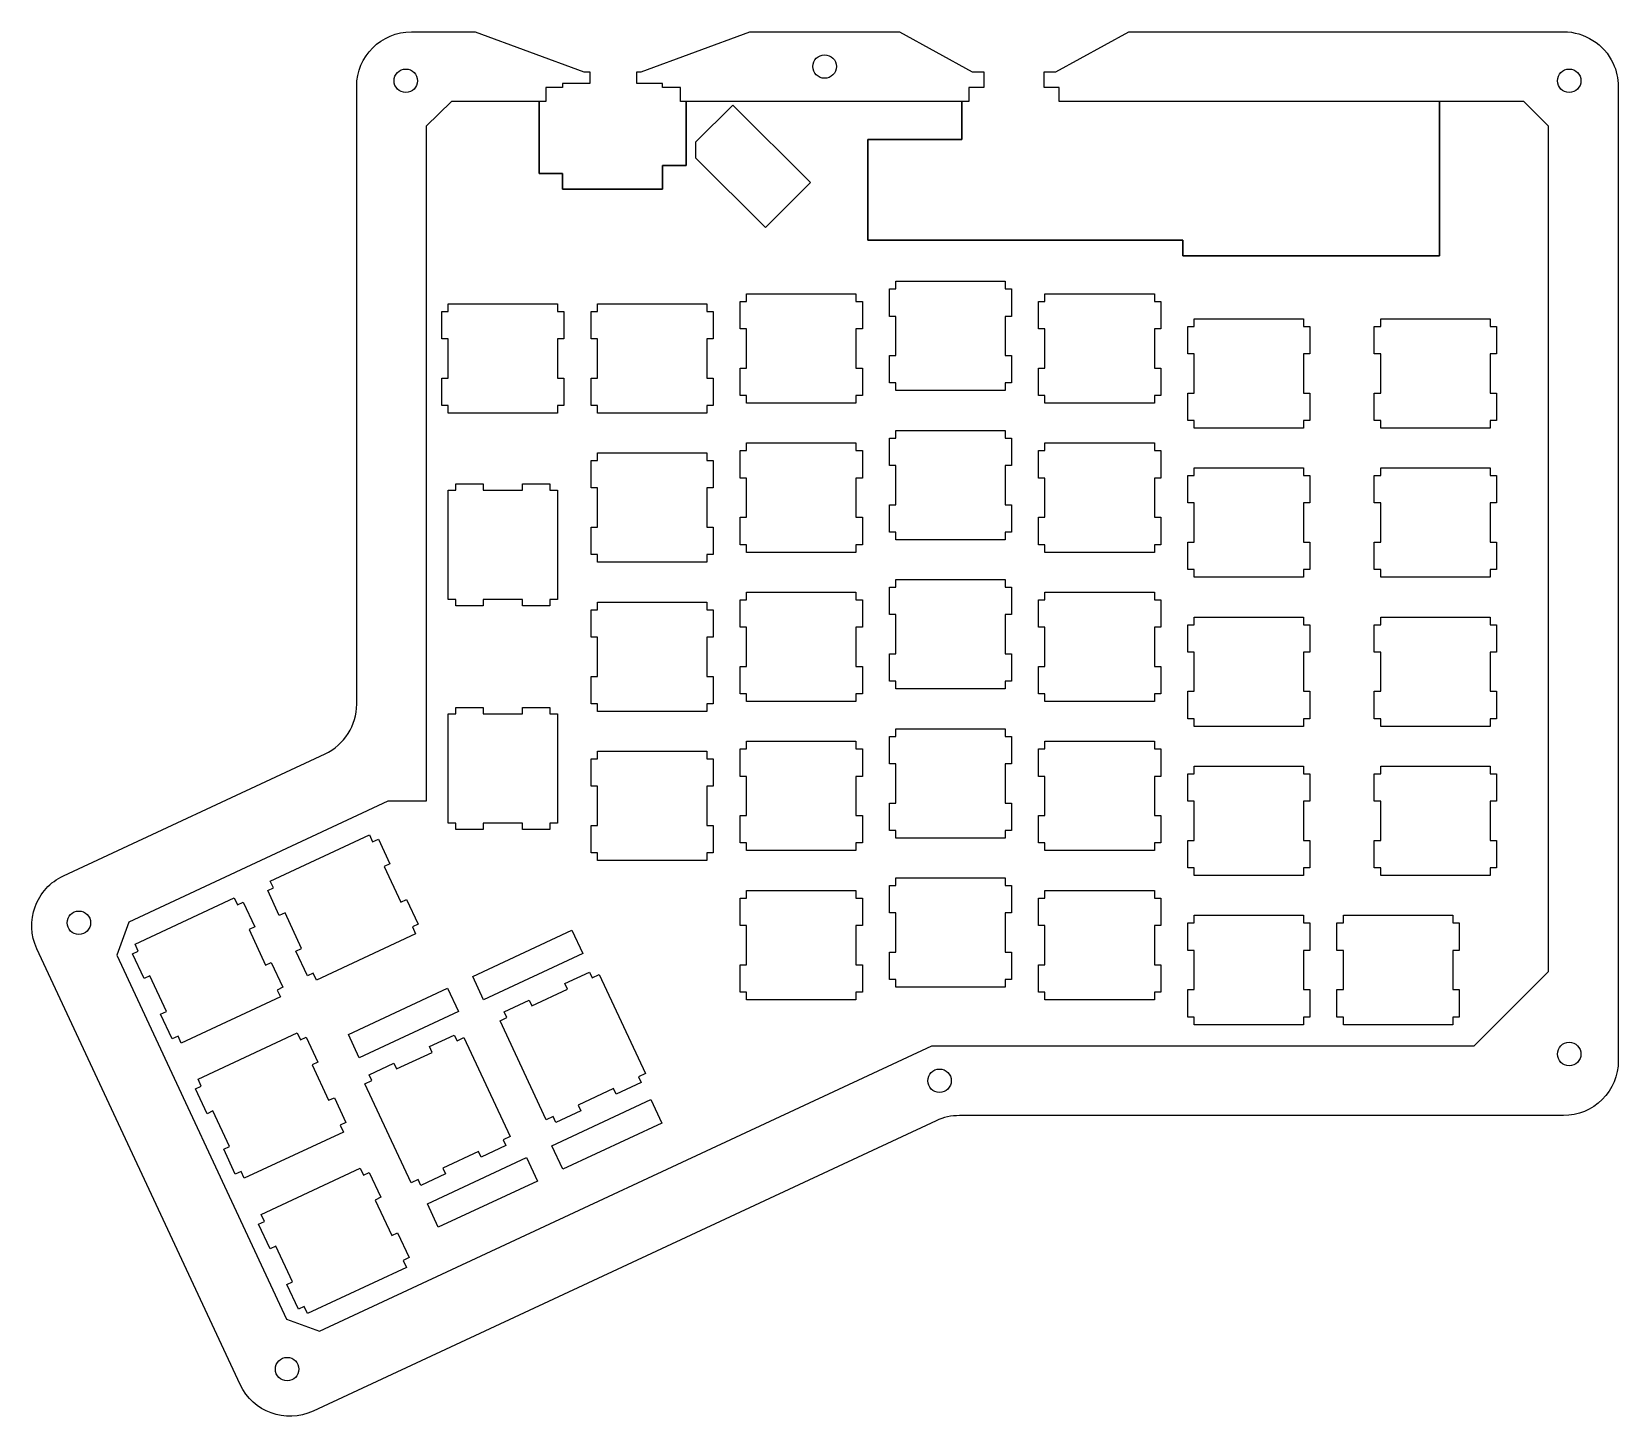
# Model space of a CAD drawing. Header units: millimetres. Extents: x 1 to 204, y 1 to 178.
import ezdxf

# ---------------------------------------------------------------- set-up
doc = ezdxf.new("R2010")
doc.units = ezdxf.units.MM
for name, color, linetype in [('In', 70, 'Continuous'), ('Out', 70, 'Continuous'), ('Switch', 70, 'Continuous')]:
    doc.layers.add(name, color=color, linetype=linetype)

msp = doc.modelspace()

# ---------------------------------------------------------------- linework, layer by layer
for centre in [(102.47, 173.17), (48.99, 171.35), (197.54, 171.35), (7.25, 63.81), (197.54, 47.04), (117.14, 43.63), (33.84, 6.8)]:
    msp.add_circle(centre, 1.5)
at = {"layer": 'In'}
for points in [[(181, 168.72), (181, 149), (148.22, 149), (148.22, 151), (108, 151), (108, 163.85), (120, 163.85), (120, 168.72), (84.77, 168.72), (84.77, 160.54), (81.77, 160.54), (81.77, 157.5), (69, 157.5), (69, 159.5), (66, 159.5), (66, 167.46), (66, 168.72), (54.81, 168.72), (51.61, 165.55), (51.61, 79.32), (46.71, 79.32), (13.62, 63.89), (12.08, 59.67), (33.76, 13.16), (37.98, 11.63), (116.15, 48.07), (185.39, 48.07), (194.92, 57.6), (194.92, 165.55), (191.74, 168.72)], [(86, 163.5), (86, 161.5), (94.9, 152.6), (100.65, 158.35), (90.75, 168.25)]]:
    msp.add_lwpolyline(points, close=True, dxfattribs=at)
at = {"layer": 'Out'}
msp.add_lwpolyline([(81.77, 171), (78.5, 171), (78.5, 172.5), (79.06, 172.5), (92.94, 177.61), (112.01, 177.61), (121.3, 172.51), (121.32, 172.5), (122.79, 172.5), (122.79, 170.5), (120.9, 170.5), (120.9, 168.72), (120, 168.72), (120, 163.85), (108, 163.85), (108, 151), (148.22, 151), (148.22, 149), (181, 149), (181, 167.72), (181, 168.72), (132.41, 168.72), (132.41, 170.5), (130.49, 170.5), (130.49, 172.5), (131.99, 172.5), (131.99, 172.5), (141.3, 177.61), (196.81, 177.61, -0.291471), (203.15, 173.57, -0.109519), (203.81, 170.61), (203.81, 46.18, -0.414214), (196.81, 39.18), (119.68, 39.18, 0.109498), (116.72, 38.53), (37.15, 1.43, -0.414191), (27.85, 4.82), (1.88, 60.5, -0.414222), (5.27, 69.8), (38.68, 85.38, 0.291482), (42.72, 91.73), (42.72, 170.61, -0.414207), (49.72, 177.61), (49.72, 177.61), (57.83, 177.61), (71.71, 172.5), (72.5, 172.5), (72.5, 171), (69, 171), (69, 170.5), (66.88, 170.5), (66.88, 168.72), (66, 168.72), (66, 167.46), (66, 159.5), (69, 159.5), (69, 157.5), (81.77, 157.5), (81.77, 160.54), (84.77, 160.54), (84.77, 168.72), (84.05, 168.72), (84.05, 170.5), (81.77, 170.5)], format="xyb", close=True, dxfattribs=at)
at = {"layer": 'Switch'}
for points in [[(92.5, 143.16), (92.5, 144.14), (106.47, 144.14), (106.47, 143.16), (107.29, 143.16), (107.29, 139.66), (106.47, 139.66), (106.47, 134.65), (107.29, 134.65), (107.29, 131.15), (106.47, 131.15), (106.47, 130.17), (92.5, 130.17), (92.5, 131.15), (91.69, 131.15), (91.69, 134.65), (92.5, 134.65), (92.5, 139.66), (91.69, 139.66), (91.69, 143.16)], [(125.53, 144.76), (126.34, 144.76), (126.34, 141.26), (125.53, 141.26), (125.53, 136.25), (126.34, 136.25), (126.34, 132.75), (125.53, 132.75), (125.53, 131.77), (111.56, 131.77), (111.56, 132.75), (110.74, 132.75), (110.74, 136.25), (111.56, 136.25), (111.56, 141.26), (110.74, 141.26), (110.74, 144.76), (111.56, 144.76), (111.56, 145.74), (125.53, 145.74)], [(130.6, 143.16), (130.6, 144.14), (144.57, 144.14), (144.57, 143.16), (145.39, 143.16), (145.39, 139.66), (144.57, 139.66), (144.57, 134.65), (145.39, 134.65), (145.39, 131.15), (144.57, 131.15), (144.57, 130.17), (130.6, 130.17), (130.6, 131.15), (129.79, 131.15), (129.79, 134.65), (130.6, 134.65), (130.6, 139.66), (129.79, 139.66), (129.79, 143.16)], [(54.41, 129.88), (53.59, 129.88), (53.59, 133.38), (54.41, 133.38), (54.41, 138.39), (53.59, 138.39), (53.59, 141.89), (54.41, 141.89), (54.41, 142.87), (68.38, 142.87), (68.38, 141.89), (69.19, 141.89), (69.19, 138.39), (68.38, 138.39), (68.38, 133.38), (69.19, 133.38), (69.19, 129.88), (68.38, 129.88), (68.38, 128.9), (54.41, 128.9)], [(73.45, 129.88), (72.64, 129.88), (72.64, 133.38), (73.45, 133.38), (73.45, 138.39), (72.64, 138.39), (72.64, 141.89), (73.45, 141.89), (73.45, 142.87), (87.42, 142.87), (87.42, 141.89), (88.24, 141.89), (88.24, 138.39), (87.42, 138.39), (87.42, 133.38), (88.24, 133.38), (88.24, 129.88), (87.42, 129.88), (87.42, 128.9), (73.45, 128.9)], [(149.66, 127.97), (148.84, 127.97), (148.84, 131.47), (149.66, 131.47), (149.66, 136.48), (148.84, 136.48), (148.84, 139.98), (149.66, 139.98), (149.66, 140.96), (163.62, 140.96), (163.62, 139.98), (164.44, 139.98), (164.44, 136.48), (163.62, 136.48), (163.62, 131.47), (164.44, 131.47), (164.44, 127.97), (163.62, 127.97), (163.62, 126.99), (149.66, 126.99)], [(173.47, 127.97), (172.65, 127.97), (172.65, 131.47), (173.47, 131.47), (173.47, 136.48), (172.65, 136.48), (172.65, 139.98), (173.47, 139.98), (173.47, 140.96), (187.44, 140.96), (187.44, 139.98), (188.25, 139.98), (188.25, 136.48), (187.44, 136.48), (187.44, 131.47), (188.25, 131.47), (188.25, 127.97), (187.44, 127.97), (187.44, 126.99), (173.47, 126.99)], [(125.53, 113.7), (125.53, 112.72), (111.56, 112.72), (111.56, 113.7), (110.74, 113.7), (110.74, 117.2), (111.56, 117.2), (111.56, 122.21), (110.74, 122.21), (110.74, 125.71), (111.56, 125.71), (111.56, 126.69), (125.53, 126.69), (125.53, 125.71), (126.34, 125.71), (126.34, 122.21), (125.53, 122.21), (125.53, 117.2), (126.34, 117.2), (126.34, 113.7)], [(73.45, 110.83), (72.64, 110.83), (72.64, 114.33), (73.45, 114.33), (73.45, 119.34), (72.64, 119.34), (72.64, 122.84), (73.45, 122.84), (73.45, 123.82), (87.42, 123.82), (87.42, 122.84), (88.24, 122.84), (88.24, 119.34), (87.42, 119.34), (87.42, 114.33), (88.24, 114.33), (88.24, 110.83), (87.42, 110.83), (87.42, 109.85), (73.45, 109.85)], [(92.5, 124.11), (92.5, 125.09), (106.47, 125.09), (106.47, 124.11), (107.29, 124.11), (107.29, 120.61), (106.47, 120.61), (106.47, 115.6), (107.29, 115.6), (107.29, 112.1), (106.47, 112.1), (106.47, 111.12), (92.5, 111.12), (92.5, 112.1), (91.69, 112.1), (91.69, 115.6), (92.5, 115.6), (92.5, 120.61), (91.69, 120.61), (91.69, 124.11)], [(130.6, 124.11), (130.6, 125.09), (144.57, 125.09), (144.57, 124.11), (145.39, 124.11), (145.39, 120.61), (144.57, 120.61), (144.57, 115.6), (145.39, 115.6), (145.39, 112.1), (144.57, 112.1), (144.57, 111.12), (130.6, 111.12), (130.6, 112.1), (129.79, 112.1), (129.79, 115.6), (130.6, 115.6), (130.6, 120.61), (129.79, 120.61), (129.79, 124.11)], [(149.66, 108.92), (148.84, 108.92), (148.84, 112.42), (149.66, 112.42), (149.66, 117.43), (148.84, 117.43), (148.84, 120.93), (149.66, 120.93), (149.66, 121.91), (163.62, 121.91), (163.62, 120.93), (164.44, 120.93), (164.44, 117.43), (163.62, 117.43), (163.62, 112.42), (164.44, 112.42), (164.44, 108.92), (163.62, 108.92), (163.62, 107.94), (149.66, 107.94)], [(173.47, 108.92), (172.65, 108.92), (172.65, 112.42), (173.47, 112.42), (173.47, 117.43), (172.65, 117.43), (172.65, 120.93), (173.47, 120.93), (173.47, 121.91), (187.44, 121.91), (187.44, 120.93), (188.25, 120.93), (188.25, 117.43), (187.44, 117.43), (187.44, 112.42), (188.25, 112.42), (188.25, 108.92), (187.44, 108.92), (187.44, 107.94), (173.47, 107.94)], [(55.39, 105.09), (54.41, 105.09), (54.41, 119.06), (55.39, 119.06), (55.39, 119.87), (58.89, 119.87), (58.89, 119.06), (63.89, 119.06), (63.89, 119.87), (67.39, 119.87), (67.39, 119.06), (68.38, 119.06), (68.38, 105.09), (67.39, 105.09), (67.39, 104.27), (63.89, 104.27), (63.89, 105.09), (58.89, 105.09), (58.89, 104.27), (55.39, 104.27)], [(125.53, 106.66), (126.34, 106.66), (126.34, 103.16), (125.53, 103.16), (125.53, 98.15), (126.34, 98.15), (126.34, 94.65), (125.53, 94.65), (125.53, 93.67), (111.56, 93.67), (111.56, 94.65), (110.74, 94.65), (110.74, 98.15), (111.56, 98.15), (111.56, 103.16), (110.74, 103.16), (110.74, 106.66), (111.56, 106.66), (111.56, 107.64), (125.53, 107.64)], [(92.5, 105.06), (92.5, 106.04), (106.47, 106.04), (106.47, 105.06), (107.29, 105.06), (107.29, 101.56), (106.47, 101.56), (106.47, 96.55), (107.29, 96.55), (107.29, 93.05), (106.47, 93.05), (106.47, 92.07), (92.5, 92.07), (92.5, 93.05), (91.69, 93.05), (91.69, 96.55), (92.5, 96.55), (92.5, 101.56), (91.69, 101.56), (91.69, 105.06)], [(130.6, 105.06), (130.6, 106.04), (144.57, 106.04), (144.57, 105.06), (145.39, 105.06), (145.39, 101.56), (144.57, 101.56), (144.57, 96.55), (145.39, 96.55), (145.39, 93.05), (144.57, 93.05), (144.57, 92.07), (130.6, 92.07), (130.6, 93.05), (129.79, 93.05), (129.79, 96.55), (130.6, 96.55), (130.6, 101.56), (129.79, 101.56), (129.79, 105.06)], [(73.45, 103.79), (73.45, 104.77), (87.42, 104.77), (87.42, 103.79), (88.24, 103.79), (88.24, 100.29), (87.42, 100.29), (87.42, 95.28), (88.24, 95.28), (88.24, 91.78), (87.42, 91.78), (87.42, 90.8), (73.45, 90.8), (73.45, 91.78), (72.64, 91.78), (72.64, 95.28), (73.45, 95.28), (73.45, 100.29), (72.64, 100.29), (72.64, 103.79)], [(149.66, 101.88), (149.66, 102.86), (163.62, 102.86), (163.62, 101.88), (164.44, 101.88), (164.44, 98.38), (163.62, 98.38), (163.62, 93.37), (164.44, 93.37), (164.44, 89.87), (163.62, 89.87), (163.62, 88.89), (149.66, 88.89), (149.66, 89.87), (148.84, 89.87), (148.84, 93.37), (149.66, 93.37), (149.66, 98.38), (148.84, 98.38), (148.84, 101.88)], [(173.47, 101.88), (173.47, 102.86), (187.44, 102.86), (187.44, 101.88), (188.25, 101.88), (188.25, 98.38), (187.44, 98.38), (187.44, 93.37), (188.25, 93.37), (188.25, 89.87), (187.44, 89.87), (187.44, 88.89), (173.47, 88.89), (173.47, 89.87), (172.65, 89.87), (172.65, 93.37), (173.47, 93.37), (173.47, 98.38), (172.65, 98.38), (172.65, 101.88)], [(67.39, 90.48), (68.38, 90.48), (68.38, 76.51), (67.39, 76.51), (67.39, 75.7), (63.89, 75.7), (63.89, 76.51), (58.89, 76.51), (58.89, 75.7), (55.39, 75.7), (55.39, 76.51), (54.41, 76.51), (54.41, 90.48), (55.39, 90.48), (55.39, 91.29), (58.89, 91.29), (58.89, 90.48), (63.89, 90.48), (63.89, 91.29), (67.39, 91.29)], [(125.53, 75.6), (125.53, 74.62), (111.56, 74.62), (111.56, 75.6), (110.74, 75.6), (110.74, 79.1), (111.56, 79.1), (111.56, 84.11), (110.74, 84.11), (110.74, 87.61), (111.56, 87.61), (111.56, 88.59), (125.53, 88.59), (125.53, 87.61), (126.34, 87.61), (126.34, 84.11), (125.53, 84.11), (125.53, 79.1), (126.34, 79.1), (126.34, 75.6)], [(73.45, 72.73), (72.64, 72.73), (72.64, 76.23), (73.45, 76.23), (73.45, 81.24), (72.64, 81.24), (72.64, 84.74), (73.45, 84.74), (73.45, 85.72), (87.42, 85.72), (87.42, 84.74), (88.24, 84.74), (88.24, 81.24), (87.42, 81.24), (87.42, 76.23), (88.24, 76.23), (88.24, 72.73), (87.42, 72.73), (87.42, 71.75), (73.45, 71.75)], [(92.5, 86.01), (92.5, 86.99), (106.47, 86.99), (106.47, 86.01), (107.29, 86.01), (107.29, 82.51), (106.47, 82.51), (106.47, 77.5), (107.29, 77.5), (107.29, 74), (106.47, 74), (106.47, 73.02), (92.5, 73.02), (92.5, 74), (91.69, 74), (91.69, 77.5), (92.5, 77.5), (92.5, 82.51), (91.69, 82.51), (91.69, 86.01)], [(130.6, 86.01), (130.6, 86.99), (144.57, 86.99), (144.57, 86.01), (145.39, 86.01), (145.39, 82.51), (144.57, 82.51), (144.57, 77.5), (145.39, 77.5), (145.39, 74), (144.57, 74), (144.57, 73.02), (130.6, 73.02), (130.6, 74), (129.79, 74), (129.79, 77.5), (130.6, 77.5), (130.6, 82.51), (129.79, 82.51), (129.79, 86.01)], [(149.66, 82.83), (149.66, 83.81), (163.62, 83.81), (163.62, 82.83), (164.44, 82.83), (164.44, 79.33), (163.62, 79.33), (163.62, 74.32), (164.44, 74.32), (164.44, 70.82), (163.62, 70.82), (163.62, 69.84), (149.66, 69.84), (149.66, 70.82), (148.84, 70.82), (148.84, 74.32), (149.66, 74.32), (149.66, 79.33), (148.84, 79.33), (148.84, 82.83)], [(173.47, 82.83), (173.47, 83.81), (187.44, 83.81), (187.44, 82.83), (188.25, 82.83), (188.25, 79.33), (187.44, 79.33), (187.44, 74.32), (188.25, 74.32), (188.25, 70.82), (187.44, 70.82), (187.44, 69.84), (173.47, 69.84), (173.47, 70.82), (172.65, 70.82), (172.65, 74.32), (173.47, 74.32), (173.47, 79.33), (172.65, 79.33), (172.65, 82.83)], [(37.17, 57.37), (36.43, 57.02), (34.95, 60.2), (35.69, 60.54), (33.57, 65.08), (32.84, 64.74), (31.36, 67.91), (32.1, 68.25), (31.68, 69.14), (44.34, 75.05), (44.76, 74.16), (45.49, 74.5), (46.97, 71.33), (46.24, 70.98), (48.35, 66.45), (49.09, 66.79), (50.57, 63.62), (49.83, 63.27), (50.25, 62.38), (37.59, 56.48)], [(125.53, 56.55), (125.53, 55.57), (111.56, 55.57), (111.56, 56.55), (110.74, 56.55), (110.74, 60.05), (111.56, 60.05), (111.56, 65.06), (110.74, 65.06), (110.74, 68.56), (111.56, 68.56), (111.56, 69.54), (125.53, 69.54), (125.53, 68.56), (126.34, 68.56), (126.34, 65.06), (125.53, 65.06), (125.53, 60.05), (126.34, 60.05), (126.34, 56.55)], [(27.49, 66.11), (28.23, 66.45), (29.71, 63.28), (28.97, 62.94), (31.09, 58.4), (31.82, 58.74), (33.3, 55.57), (32.57, 55.22), (32.98, 54.33), (20.32, 48.43), (19.91, 49.32), (19.17, 48.98), (17.69, 52.15), (18.43, 52.49), (16.31, 57.03), (15.57, 56.69), (14.1, 59.86), (14.83, 60.2), (14.42, 61.09), (27.08, 67)], [(92.5, 54.95), (91.69, 54.95), (91.69, 58.45), (92.5, 58.45), (92.5, 63.46), (91.69, 63.46), (91.69, 66.96), (92.5, 66.96), (92.5, 67.94), (106.47, 67.94), (106.47, 66.96), (107.29, 66.96), (107.29, 63.46), (106.47, 63.46), (106.47, 58.45), (107.29, 58.45), (107.29, 54.95), (106.47, 54.95), (106.47, 53.97), (92.5, 53.97)], [(130.6, 54.95), (129.79, 54.95), (129.79, 58.45), (130.6, 58.45), (130.6, 63.46), (129.79, 63.46), (129.79, 66.96), (130.6, 66.96), (130.6, 67.94), (144.57, 67.94), (144.57, 66.96), (145.39, 66.96), (145.39, 63.46), (144.57, 63.46), (144.57, 58.45), (145.39, 58.45), (145.39, 54.95), (144.57, 54.95), (144.57, 53.97), (130.6, 53.97)], [(57.54, 56.96), (70.2, 62.86), (71.6, 59.87), (58.93, 53.97)], [(149.66, 63.78), (149.66, 64.76), (163.62, 64.76), (163.62, 63.78), (164.44, 63.78), (164.44, 60.28), (163.62, 60.28), (163.62, 55.27), (164.44, 55.27), (164.44, 51.77), (163.62, 51.77), (163.62, 50.79), (149.66, 50.79), (149.66, 51.77), (148.84, 51.77), (148.84, 55.27), (149.66, 55.27), (149.66, 60.28), (148.84, 60.28), (148.84, 63.78)], [(182.68, 51.77), (182.68, 50.79), (168.71, 50.79), (168.71, 51.77), (167.89, 51.77), (167.89, 55.27), (168.71, 55.27), (168.71, 60.28), (167.89, 60.28), (167.89, 63.78), (168.71, 63.78), (168.71, 64.76), (182.68, 64.76), (182.68, 63.78), (183.49, 63.78), (183.49, 60.28), (182.68, 60.28), (182.68, 55.27), (183.49, 55.27), (183.49, 51.77)], [(61.91, 51.71), (61.57, 52.45), (64.74, 53.93), (65.08, 53.19), (69.62, 55.31), (69.28, 56.04), (72.45, 57.52), (72.79, 56.78), (73.68, 57.2), (79.59, 44.54), (78.7, 44.12), (79.04, 43.39), (75.87, 41.91), (75.53, 42.64), (70.99, 40.53), (71.33, 39.79), (68.16, 38.31), (67.81, 39.05), (66.92, 38.63), (61.02, 51.29)], [(41.66, 49.55), (54.32, 55.46), (55.71, 52.46), (43.05, 46.56)], [(27.96, 32.05), (27.22, 31.71), (25.74, 34.88), (26.48, 35.23), (24.36, 39.77), (23.62, 39.42), (22.14, 42.6), (22.88, 42.94), (22.46, 43.83), (35.13, 49.73), (35.54, 48.84), (36.28, 49.19), (37.76, 46.01), (37.02, 45.67), (39.14, 41.13), (39.87, 41.47), (41.35, 38.3), (40.62, 37.96), (41.03, 37.07), (28.37, 31.17)], [(44.64, 43.66), (44.3, 44.39), (47.47, 45.87), (47.82, 45.14), (52.36, 47.25), (52.01, 47.99), (55.18, 49.47), (55.53, 48.73), (56.42, 49.15), (62.32, 36.49), (61.43, 36.07), (61.78, 35.34), (58.6, 33.85), (58.26, 34.59), (53.72, 32.48), (54.06, 31.74), (50.89, 30.26), (50.55, 31), (49.66, 30.58), (43.75, 43.24)], [(81.68, 38.23), (69.03, 32.33), (67.63, 35.32), (80.29, 41.22)], [(36.01, 14.79), (35.27, 14.44), (33.79, 17.62), (34.53, 17.96), (32.41, 22.5), (31.67, 22.16), (30.2, 25.33), (30.93, 25.67), (30.52, 26.56), (43.18, 32.47), (43.59, 31.58), (44.33, 31.92), (45.81, 28.75), (45.07, 28.4), (47.19, 23.87), (47.93, 24.21), (49.4, 21.04), (48.67, 20.69), (49.08, 19.8), (36.42, 13.9)], [(65.8, 30.82), (53.14, 24.92), (51.75, 27.91), (64.41, 33.81)]]:
    msp.add_lwpolyline(points, close=True, dxfattribs=at)

doc.saveas('drawing.dxf')
